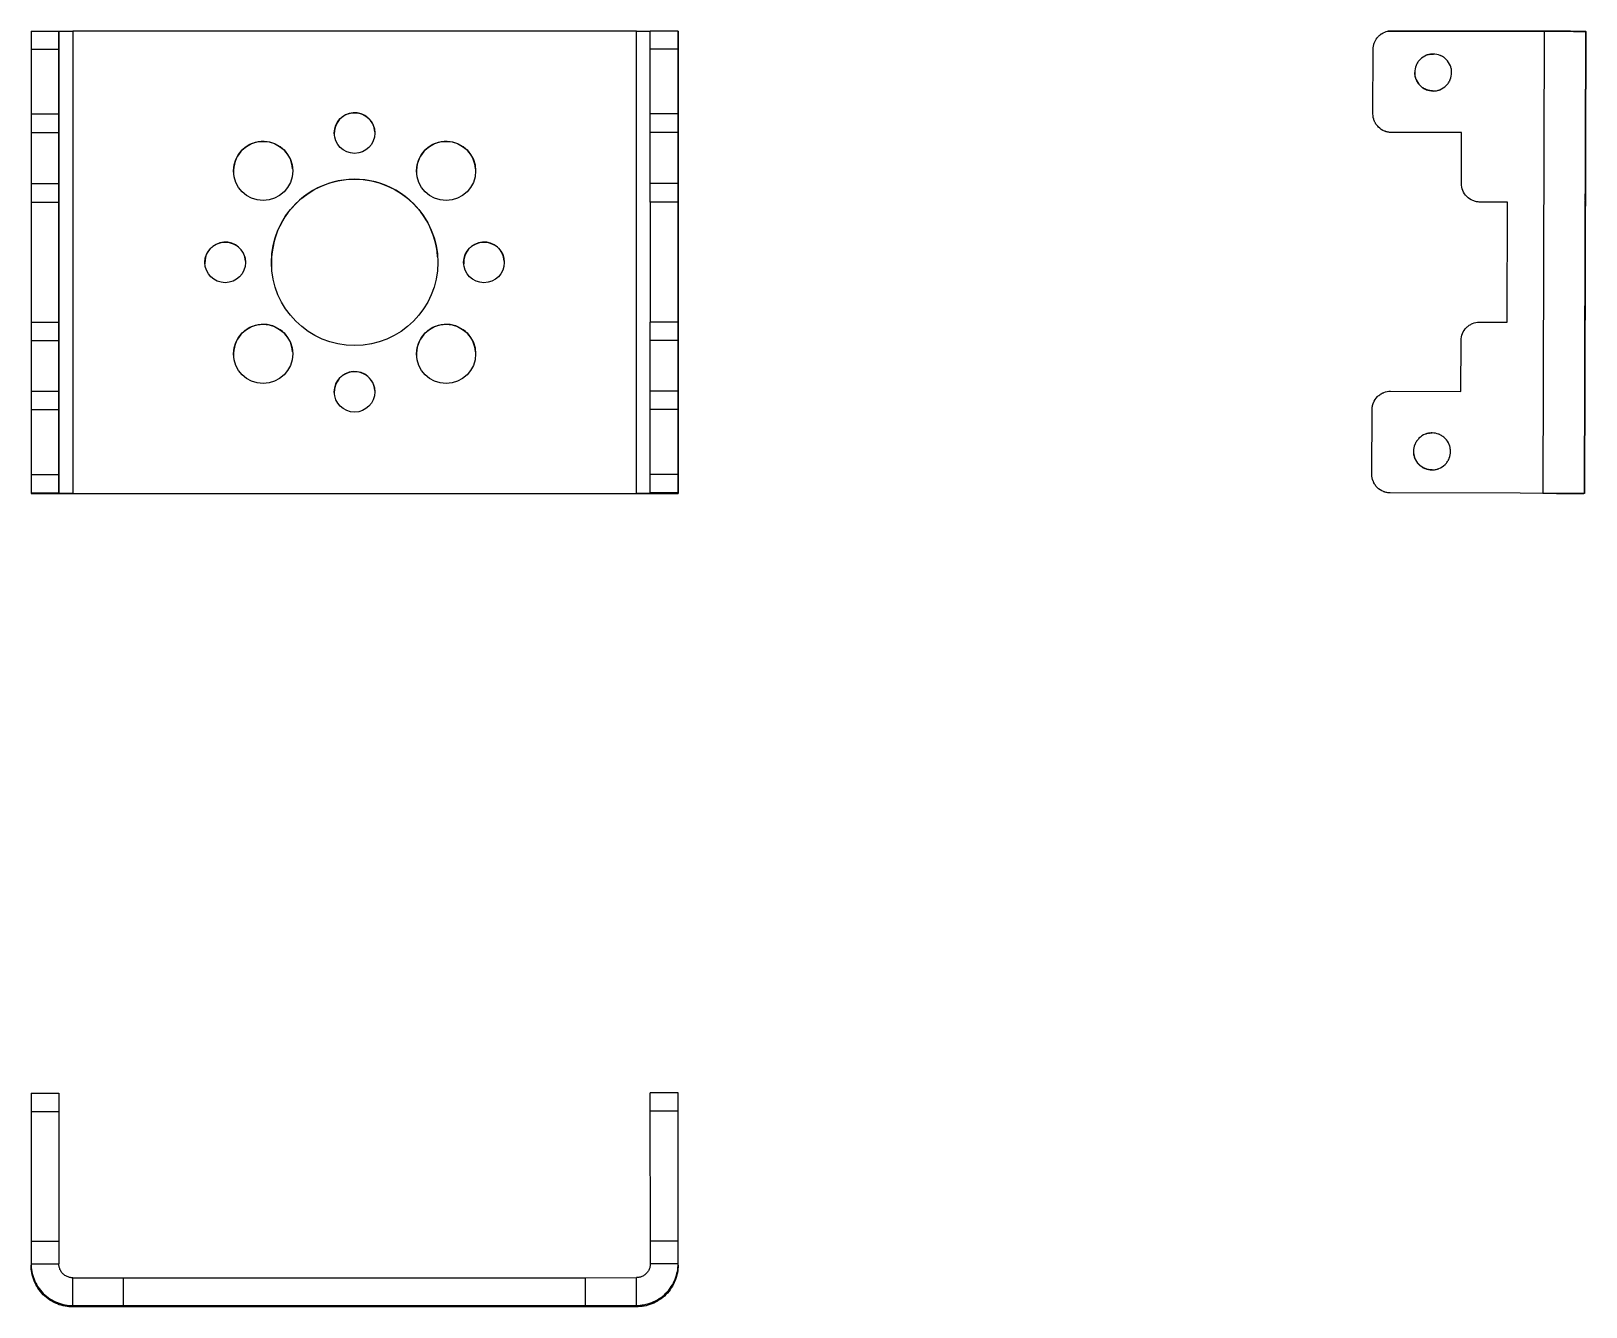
# Model space of a CAD drawing. Header units: millimetres. Extents: x 217 to 381, y 546 to 713.
# Drawn here: x 296.6 to 380.7, y 546.1 to 615.1 of the extents above; entities that cross this region are included whole.
import ezdxf

# ---------------------------------------------------------------- set-up
doc = ezdxf.new("R2010")
doc.units = ezdxf.units.MM

msp = doc.modelspace()

# ---------------------------------------------------------------- linework, layer by layer
at = {"color": 7, "linetype": 'Continuous', "lineweight": 25}
for p, q in [((296.579, 615.084), (296.577, 615.081)), ((296.577, 615.081), (298.077, 615.081)), ((296.577, 615.081), (296.577, 615.081)), ((298.079, 615.084), (298.077, 615.081)), ((298.077, 615.081), (298.077, 615.081)), ((298.079, 615.081), (298.079, 615.084)), ((298.079, 590.081), (298.079, 615.081)), ((298.829, 615.078), (298.829, 590.078)), ((301.579, 615.078), (298.829, 615.078)), ((326.579, 615.078), (301.579, 615.078)), ((329.329, 615.078), (326.579, 615.078)), ((329.329, 590.078), (329.329, 615.078)), ((330.077, 615.081), (330.079, 615.083)), ((331.577, 615.081), (330.077, 615.081)), ((330.077, 615.081), (330.077, 615.081)), ((331.577, 615.081), (331.579, 615.083)), ((331.577, 615.081), (331.577, 615.081)), ((331.579, 615.083), (331.579, 615.081)), ((331.579, 615.081), (331.579, 590.081)), ((369.966, 615.081), (370.188, 615.081)), ((370.195, 615.081), (369.973, 615.081)), ((370.188, 615.081), (377.137, 615.083)), ((377.144, 615.084), (370.195, 615.081)), ((377.137, 615.083), (378.438, 615.081)), ((377.137, 615.083), (377.137, 615.083)), ((378.445, 615.081), (377.144, 615.084)), ((378.438, 615.081), (378.363, 590.081)), ((378.438, 615.081), (378.438, 615.081)), ((380.613, 590.074), (380.689, 615.074)), ((380.62, 590.07), (380.695, 615.089)), ((380.695, 615.074), (380.62, 590.074)), ((380.689, 615.074), (380.694, 615.074)), ((296.577, 614.108), (298.077, 614.108)), ((296.577, 614.108), (296.577, 610.608)), ((298.077, 614.108), (298.077, 610.608)), ((331.577, 614.108), (330.077, 614.108)), ((330.077, 610.608), (330.077, 614.108)), ((331.577, 610.608), (331.577, 614.108)), ((369.175, 610.608), (369.185, 614.108)), ((296.577, 610.608), (298.077, 610.608)), ((331.577, 610.608), (330.077, 610.608)), ((296.577, 609.605), (298.077, 609.605)), ((296.577, 609.605), (296.578, 609.594)), ((296.578, 609.594), (298.078, 609.594)), ((296.578, 609.594), (296.578, 606.844)), ((298.077, 609.605), (298.078, 609.594)), ((298.078, 609.594), (298.078, 606.844)), ((331.577, 609.605), (330.077, 609.605)), ((330.078, 609.594), (330.077, 609.605)), ((331.578, 609.594), (330.078, 609.594)), ((330.078, 606.844), (330.078, 609.594)), ((331.578, 609.594), (331.577, 609.605)), ((331.578, 606.844), (331.578, 609.594)), ((373.972, 609.594), (370.172, 609.605)), ((373.963, 606.844), (373.972, 609.594)), ((296.578, 606.844), (298.078, 606.844)), ((331.578, 606.844), (330.078, 606.844)), ((296.578, 605.84), (298.078, 605.84)), ((296.578, 605.84), (296.579, 605.838)), ((296.579, 605.837), (296.579, 599.337)), ((298.078, 605.84), (298.079, 605.838)), ((298.079, 605.837), (298.079, 599.337)), ((331.578, 605.839), (330.078, 605.839)), ((330.079, 605.839), (330.078, 605.839)), ((330.079, 599.339), (330.079, 605.839)), ((331.579, 605.839), (331.578, 605.839)), ((331.579, 599.339), (331.579, 605.839)), ((376.46, 605.839), (374.965, 605.839)), ((376.441, 599.339), (376.46, 605.839)), ((296.578, 599.34), (298.078, 599.34)), ((298.079, 599.338), (298.078, 599.34)), ((331.578, 599.339), (330.078, 599.339)), ((331.578, 599.339), (331.579, 599.339)), ((374.837, 599.335), (374.837, 599.335)), ((374.845, 599.335), (374.844, 599.335)), ((374.936, 599.339), (376.441, 599.339)), ((374.936, 599.339), (374.936, 599.339)), ((296.578, 598.344), (298.078, 598.344)), ((296.578, 598.344), (296.578, 595.594)), ((298.078, 598.344), (298.078, 595.594)), ((331.578, 598.344), (330.078, 598.344)), ((330.078, 595.594), (330.078, 598.344)), ((331.578, 595.594), (331.578, 598.344)), ((373.929, 595.594), (373.938, 598.344)), ((296.577, 595.605), (298.077, 595.605)), ((298.078, 595.594), (298.077, 595.605)), ((331.577, 595.605), (330.077, 595.605)), ((331.577, 595.605), (331.578, 595.594)), ((370.129, 595.605), (373.929, 595.594)), ((370.129, 595.605), (370.13, 595.605)), ((370.13, 595.605), (373.93, 595.594)), ((296.577, 594.608), (296.577, 591.108)), ((296.577, 594.608), (298.077, 594.608)), ((298.077, 594.608), (298.077, 591.108)), ((330.077, 591.108), (330.077, 594.608)), ((331.577, 594.608), (330.077, 594.608)), ((331.577, 591.108), (331.577, 594.608)), ((369.116, 591.108), (369.126, 594.608)), ((296.577, 591.108), (298.077, 591.108)), ((331.577, 591.108), (330.077, 591.108)), ((296.577, 590.105), (298.077, 590.105)), ((296.577, 590.105), (296.579, 590.083)), ((296.579, 590.083), (298.079, 590.083)), ((296.579, 590.083), (296.579, 590.081)), ((296.579, 590.081), (298.079, 590.081)), ((298.077, 590.105), (298.079, 590.083)), ((298.079, 590.083), (298.079, 590.081)), ((298.829, 590.074), (298.829, 590.078)), ((298.829, 590.078), (301.579, 590.078)), ((298.829, 590.074), (301.579, 590.074)), ((301.579, 590.078), (301.579, 590.07)), ((301.579, 590.07), (326.579, 590.07)), ((301.579, 590.065), (301.579, 590.07)), ((301.579, 590.065), (326.579, 590.065)), ((326.579, 590.07), (326.579, 590.078)), ((326.579, 590.078), (329.329, 590.078)), ((326.579, 590.074), (326.579, 590.078)), ((326.579, 590.074), (329.329, 590.074)), ((326.579, 590.065), (326.579, 590.074)), ((326.579, 590.065), (326.579, 590.07)), ((329.329, 590.074), (329.329, 590.078)), ((331.577, 590.105), (330.077, 590.105)), ((330.079, 590.083), (330.077, 590.105)), ((331.579, 590.083), (330.079, 590.083)), ((330.079, 590.081), (330.079, 590.083)), ((331.579, 590.083), (331.577, 590.105)), ((331.579, 590.081), (331.579, 590.083)), ((377.135, 590.083), (370.113, 590.105)), ((378.363, 590.081), (377.135, 590.083)), ((379.101, 590.078), (380.575, 590.074)), ((380.614, 590.065), (379.114, 590.07)), ((379.119, 590.07), (379.114, 590.07)), ((380.619, 590.065), (379.119, 590.07)), ((380.614, 590.074), (380.613, 590.074)), ((380.614, 590.065), (380.614, 590.074)), ((380.619, 590.065), (380.614, 590.065)), ((380.619, 590.074), (380.619, 590.065)), ((296.577, 557.638), (298.077, 557.638)), ((331.577, 557.645), (330.077, 557.645)), ((296.577, 556.641), (296.579, 549.618)), ((296.577, 556.641), (298.077, 556.641)), ((298.077, 556.641), (298.079, 549.619)), ((331.577, 556.648), (330.077, 556.648)), ((330.079, 549.625), (330.077, 556.648)), ((331.579, 549.626), (331.577, 556.648)), ((296.579, 549.618), (298.079, 549.619)), ((296.579, 549.618), (296.579, 548.391)), ((298.079, 549.619), (298.079, 548.391)), ((331.579, 549.626), (330.079, 549.625)), ((330.079, 548.398), (330.079, 549.625)), ((331.579, 548.398), (331.579, 549.626)), ((296.579, 548.391), (298.079, 548.391)), ((296.579, 548.391), (296.579, 548.315)), ((298.829, 547.641), (301.579, 547.642)), ((298.829, 546.141), (298.829, 547.641)), ((301.579, 547.642), (326.579, 547.647)), ((301.579, 547.642), (301.579, 547.642)), ((301.579, 546.142), (301.579, 547.642)), ((301.579, 546.142), (301.579, 547.642)), ((326.579, 547.647), (329.329, 547.648)), ((326.579, 546.147), (326.579, 547.647)), ((329.329, 546.148), (329.329, 547.648)), ((331.579, 548.398), (330.079, 548.398)), ((331.579, 548.323), (331.579, 548.398)), ((298.829, 546.141), (301.579, 546.142)), ((298.829, 546.066), (298.829, 546.141)), ((301.579, 546.067), (298.829, 546.066)), ((301.579, 546.142), (326.579, 546.147)), ((301.579, 546.142), (301.579, 546.142)), ((326.579, 546.072), (301.579, 546.067)), ((326.579, 546.147), (329.329, 546.148)), ((326.579, 546.147), (326.579, 546.147)), ((329.329, 546.072), (326.579, 546.072)), ((329.329, 546.148), (329.329, 546.072))]:
    msp.add_line(p, q, dxfattribs=at)
for centre, radius in [((314.079, 609.575), 1.1), ((309.13, 607.525), 1.6), ((319.029, 607.525), 1.6), ((314.079, 602.575), 4.5), ((307.079, 602.575), 1.1), ((321.079, 602.575), 1.1), ((309.13, 597.625), 1.6), ((319.029, 597.625), 1.6), ((314.079, 595.575), 1.1)]:
    msp.add_circle(centre, radius, dxfattribs=at)
for centre, radius, start, end in [((314.08, 609.571), 1.1, 4.00815, 183.98132), ((309.13, 607.52), 1.6, 3.99604, 183.98867), ((319.029, 607.52), 1.6, 3.99604, 183.98867), ((314.08, 602.571), 4.5, 3.99597, 183.9962), ((307.08, 602.571), 1.1, 4.00815, 183.98132), ((321.08, 602.571), 1.1, 4.00815, 183.98132), ((309.13, 597.621), 1.6, 3.99604, 183.98867), ((319.029, 597.621), 1.6, 3.99604, 183.98867), ((314.08, 595.571), 1.1, 4.00815, 183.98132)]:
    msp.add_arc(centre, radius, start, end, dxfattribs=at)
for centre, major_axis, ratio in [((380.675, 609.571), (0.003, 1.1), 0.00021), ((380.668, 607.52), (0.005, 1.6), 0.00021), ((380.67, 607.52), (0.005, 1.6), 0.00021), ((380.654, 602.571), (0.014, 4.5), 0.00021), ((380.653, 602.571), (0.003, 1.1), 0.00021), ((380.656, 602.571), (0.003, 1.1), 0.00021), ((380.638, 597.621), (0.005, 1.6), 0.00021), ((380.64, 597.621), (0.005, 1.6), 0.00021), ((380.633, 595.571), (0.003, 1.1), 0.00021), ((307.08, 546.105), (1.1, 0), 0.00301), ((309.13, 546.121), (1.6, 0), 0.00301), ((309.13, 546.091), (1.6, 0), 0.00301), ((314.08, 546.107), (4.5, 0.001), 0.00301), ((314.08, 546.128), (1.1, 0), 0.00301), ((314.08, 546.086), (1.1, 0), 0.00301), ((319.029, 546.123), (1.6, 0), 0.00301), ((319.029, 546.093), (1.6, 0), 0.00301), ((321.08, 546.108), (1.1, 0), 0.00301)]:
    msp.add_ellipse(centre, major_axis=major_axis, ratio=ratio, dxfattribs=at)
for points, knots in [([(296.577, 615.081), (296.577, 615.069), (296.577, 615.053), (296.577, 615.022), (296.577, 615.011), (296.577, 614.986), (296.577, 614.974), (296.577, 614.898), (296.577, 614.822), (296.577, 614.686), (296.577, 614.638), (296.577, 614.563), (296.577, 614.537), (296.577, 614.497), (296.577, 614.484), (296.577, 614.457), (296.577, 614.442), (296.577, 614.325), (296.577, 614.218), (296.577, 614.108)], [0, 0, 0, 0, 0.125, 0.125, 0.1875, 0.1875, 0.25, 0.25, 0.5, 0.5, 0.625, 0.625, 0.6875, 0.6875, 0.71875, 0.71875, 0.75, 0.75, 1, 1, 1, 1]), ([(298.077, 615.081), (298.077, 615.074), (298.077, 615.061), (298.077, 615.033), (298.077, 615), (298.077, 614.945), (298.077, 614.86), (298.077, 614.734), (298.077, 614.59), (298.077, 614.434), (298.077, 614.272), (298.077, 614.163), (298.077, 614.108)], [0, 0, 0, 0, 0.060852, 0.121343, 0.181882, 0.242878, 0.371293, 0.500099, 0.628514, 0.75732, 0.878564, 1, 1, 1, 1]), ([(298.079, 615.081), (298.08, 615.081), (298.082, 615.081), (298.097, 615.081), (298.122, 615.081), (298.159, 615.08), (298.207, 615.08), (298.265, 615.08), (298.332, 615.079), (298.407, 615.079), (298.488, 615.079), (298.572, 615.078), (298.659, 615.078), (298.744, 615.078), (298.801, 615.078), (298.829, 615.078)], [0, 0, 0, 0, 0.070941, 0.144873, 0.221252, 0.299535, 0.379177, 0.459635, 0.540365, 0.620823, 0.700465, 0.778748, 0.855127, 0.929059, 1, 1, 1, 1]), ([(329.329, 615.078), (329.357, 615.078), (329.414, 615.078), (329.5, 615.078), (329.586, 615.078), (329.67, 615.079), (329.751, 615.079), (329.826, 615.079), (329.893, 615.079), (329.951, 615.08), (329.999, 615.08), (330.036, 615.08), (330.061, 615.081), (330.076, 615.081), (330.078, 615.081), (330.079, 615.081)], [0, 0, 0, 0, 0.070941, 0.144873, 0.221252, 0.299535, 0.379177, 0.459635, 0.540365, 0.620823, 0.700465, 0.778748, 0.855127, 0.929059, 1, 1, 1, 1]), ([(330.077, 614.108), (330.077, 614.136), (330.077, 614.19), (330.077, 614.271), (330.077, 614.351), (330.077, 614.458), (330.077, 614.59), (330.077, 614.734), (330.077, 614.86), (330.077, 614.961), (330.077, 615.038), (330.077, 615.066), (330.077, 615.081)], [0, 0, 0, 0, 0.060852, 0.121344, 0.181884, 0.242879, 0.371294, 0.500099, 0.628514, 0.757319, 0.878564, 1, 1, 1, 1]), ([(331.577, 614.108), (331.577, 614.163), (331.577, 614.217), (331.577, 614.298), (331.577, 614.324), (331.577, 614.377), (331.577, 614.402), (331.577, 614.539), (331.577, 614.64), (331.577, 614.777), (331.577, 614.818), (331.577, 614.875), (331.577, 614.893), (331.577, 614.919), (331.577, 614.927), (331.577, 614.943), (331.577, 614.952), (331.577, 615.016), (331.577, 615.057), (331.577, 615.081)], [0, 0, 0, 0, 0.125, 0.125, 0.1875, 0.1875, 0.25, 0.25, 0.5, 0.5, 0.625, 0.625, 0.6875, 0.6875, 0.71875, 0.71875, 0.75, 0.75, 1, 1, 1, 1]), ([(369.185, 614.108), (369.185, 614.163), (369.19, 614.217), (369.203, 614.298), (369.209, 614.324), (369.222, 614.377), (369.23, 614.402), (369.277, 614.539), (369.333, 614.64), (369.442, 614.777), (369.481, 614.818), (369.546, 614.875), (369.569, 614.893), (369.603, 614.919), (369.615, 614.927), (369.639, 614.943), (369.652, 614.952), (369.758, 615.016), (369.858, 615.057), (369.966, 615.081)], [0, 0, 0, 0, 0.125, 0.125, 0.1875, 0.1875, 0.25, 0.25, 0.5, 0.5, 0.625, 0.625, 0.6875, 0.6875, 0.71875, 0.71875, 0.75, 0.75, 1, 1, 1, 1]), ([(378.438, 615.081), (378.703, 615.08), (378.991, 615.08), (379.546, 615.078), (379.811, 615.077), (380.248, 615.075), (380.419, 615.075), (380.64, 615.074), (380.689, 615.074), (380.689, 615.074)], [0, 0, 0, 0, 0.25, 0.25, 0.5, 0.5, 0.75, 0.75, 1, 1, 1, 1]), ([(378.849, 615.08), (378.807, 615.08), (378.684, 615.081), (378.54, 615.081), (378.445, 615.081)], [0, 0, 0, 0, 0.336778, 1, 1, 1, 1]), ([(380.695, 615.074), (380.695, 615.074), (380.646, 615.074), (380.426, 615.075), (380.255, 615.075), (379.818, 615.077), (379.553, 615.078), (378.999, 615.08), (378.71, 615.081), (378.445, 615.081)], [0, 0, 0, 0, 0.25, 0.25, 0.5, 0.5, 0.75, 0.75, 1, 1, 1, 1]), ([(378.872, 615.08), (378.86, 615.08), (378.835, 615.08), (378.736, 615.08), (378.66, 615.081), (378.62, 615.081)], [0, 0, 0, 0, 0.29582, 0.628575, 1, 1, 1, 1]), ([(298.077, 612.852), (298.077, 612.883), (298.077, 612.946), (298.077, 613.039), (298.077, 613.131), (298.077, 613.254), (298.078, 613.404), (298.078, 613.562), (298.078, 613.692), (298.078, 613.783), (298.078, 613.839), (298.078, 613.845), (298.078, 613.848)], [0, 0, 0, 0, 0.060259, 0.1200207, 0.1798243, 0.2402078, 0.3699983, 0.5001303, 0.629921, 0.7600531, 0.8799433, 1, 1, 1, 1]), ([(298.078, 613.848), (298.078, 613.848), (298.078, 613.846), (298.078, 613.832), (298.078, 613.81), (298.078, 613.767), (298.078, 613.689), (298.078, 613.558), (298.078, 613.399), (298.078, 613.221), (298.078, 613.034), (298.078, 612.908), (298.078, 612.845)], [0, 0, 0, 0, 0.060259, 0.120021, 0.179824, 0.240208, 0.369998, 0.50013, 0.629921, 0.760053, 0.879943, 1, 1, 1, 1]), ([(331.578, 613.848), (331.578, 613.849), (331.578, 613.843), (331.578, 613.826), (331.578, 613.819), (331.578, 613.805), (331.578, 613.801), (331.578, 613.791), (331.578, 613.786), (331.578, 613.729), (331.578, 613.655), (331.578, 613.509), (331.578, 613.457), (331.577, 613.372), (331.577, 613.343), (331.577, 613.298), (331.577, 613.282), (331.577, 613.251), (331.577, 613.234), (331.577, 613.101), (331.577, 612.979), (331.577, 612.852)], [0, 0, 0, 0, 0.125, 0.125, 0.1875, 0.1875, 0.21875, 0.21875, 0.25, 0.25, 0.5, 0.5, 0.625, 0.625, 0.6875, 0.6875, 0.71875, 0.71875, 0.75, 0.75, 1, 1, 1, 1]), ([(331.578, 612.845), (331.578, 612.909), (331.578, 612.971), (331.578, 613.063), (331.578, 613.094), (331.578, 613.139), (331.578, 613.154), (331.578, 613.184), (331.578, 613.198), (331.578, 613.342), (331.578, 613.456), (331.578, 613.602), (331.578, 613.645), (331.578, 613.701), (331.578, 613.719), (331.578, 613.742), (331.578, 613.75), (331.578, 613.764), (331.578, 613.771), (331.578, 613.824), (331.578, 613.848), (331.578, 613.848)], [0, 0, 0, 0, 0.125, 0.125, 0.1875, 0.1875, 0.21875, 0.21875, 0.25, 0.25, 0.5, 0.5, 0.625, 0.625, 0.6875, 0.6875, 0.71875, 0.71875, 0.75, 0.75, 1, 1, 1, 1]), ([(372.434, 613.848), (372.371, 613.849), (372.308, 613.843), (372.216, 613.826), (372.186, 613.819), (372.141, 613.805), (372.126, 613.801), (372.096, 613.791), (372.082, 613.786), (371.938, 613.729), (371.824, 613.655), (371.678, 613.509), (371.634, 613.457), (371.579, 613.372), (371.561, 613.343), (371.538, 613.298), (371.53, 613.282), (371.516, 613.251), (371.509, 613.234), (371.456, 613.101), (371.432, 612.979), (371.431, 612.852)], [0, 0, 0, 0, 0.125, 0.125, 0.1875, 0.1875, 0.21875, 0.21875, 0.25, 0.25, 0.5, 0.5, 0.625, 0.625, 0.6875, 0.6875, 0.71875, 0.71875, 0.75, 0.75, 1, 1, 1, 1]), ([(372.253, 613.831), (372.253, 613.831), (372.314, 613.849), (372.378, 613.849), (372.441, 613.848)], [0, 0, 0, 0, 0.006411, 1, 1, 1, 1]), ([(373.431, 612.845), (373.432, 612.909), (373.426, 612.971), (373.409, 613.063), (373.401, 613.094), (373.388, 613.139), (373.384, 613.154), (373.374, 613.184), (373.369, 613.198), (373.312, 613.342), (373.238, 613.456), (373.092, 613.602), (373.04, 613.645), (372.955, 613.701), (372.926, 613.719), (372.881, 613.742), (372.865, 613.75), (372.834, 613.764), (372.817, 613.771), (372.684, 613.824), (372.562, 613.848), (372.434, 613.848)], [0, 0, 0, 0, 0.125, 0.125, 0.1875, 0.1875, 0.21875, 0.21875, 0.25, 0.25, 0.5, 0.5, 0.625, 0.625, 0.6875, 0.6875, 0.71875, 0.71875, 0.75, 0.75, 1, 1, 1, 1]), ([(298.078, 611.848), (298.078, 611.849), (298.078, 611.851), (298.078, 611.865), (298.078, 611.887), (298.078, 611.93), (298.078, 612.008), (298.078, 612.139), (298.078, 612.298), (298.077, 612.476), (298.077, 612.663), (298.077, 612.789), (298.077, 612.852)], [0, 0, 0, 0, 0.060259, 0.120021, 0.179824, 0.240208, 0.369998, 0.50013, 0.629921, 0.760053, 0.879943, 1, 1, 1, 1]), ([(298.078, 612.845), (298.078, 612.814), (298.078, 612.751), (298.078, 612.658), (298.078, 612.566), (298.078, 612.443), (298.078, 612.293), (298.078, 612.135), (298.078, 612.005), (298.078, 611.914), (298.078, 611.858), (298.078, 611.852), (298.078, 611.848)], [0, 0, 0, 0, 0.060259, 0.120021, 0.179824, 0.240208, 0.369998, 0.50013, 0.629921, 0.760053, 0.879943, 1, 1, 1, 1]), ([(331.577, 612.852), (331.577, 612.788), (331.577, 612.726), (331.577, 612.633), (331.577, 612.603), (331.577, 612.558), (331.577, 612.543), (331.577, 612.513), (331.577, 612.499), (331.577, 612.355), (331.578, 612.241), (331.578, 612.095), (331.578, 612.052), (331.578, 611.996), (331.578, 611.978), (331.578, 611.955), (331.578, 611.947), (331.578, 611.933), (331.578, 611.926), (331.578, 611.873), (331.578, 611.849), (331.578, 611.848)], [0, 0, 0, 0, 0.125, 0.125, 0.1875, 0.1875, 0.21875, 0.21875, 0.25, 0.25, 0.5, 0.5, 0.625, 0.625, 0.6875, 0.6875, 0.71875, 0.71875, 0.75, 0.75, 1, 1, 1, 1]), ([(331.578, 611.848), (331.578, 611.848), (331.578, 611.854), (331.578, 611.871), (331.578, 611.878), (331.578, 611.891), (331.578, 611.896), (331.578, 611.906), (331.578, 611.911), (331.578, 611.968), (331.578, 612.042), (331.578, 612.188), (331.578, 612.24), (331.578, 612.325), (331.578, 612.354), (331.578, 612.399), (331.578, 612.415), (331.578, 612.446), (331.578, 612.463), (331.578, 612.596), (331.578, 612.718), (331.578, 612.845)], [0, 0, 0, 0, 0.125, 0.125, 0.1875, 0.1875, 0.21875, 0.21875, 0.25, 0.25, 0.5, 0.5, 0.625, 0.625, 0.6875, 0.6875, 0.71875, 0.71875, 0.75, 0.75, 1, 1, 1, 1]), ([(371.431, 612.852), (371.431, 612.788), (371.437, 612.726), (371.454, 612.633), (371.461, 612.603), (371.474, 612.558), (371.479, 612.543), (371.489, 612.513), (371.494, 612.499), (371.551, 612.355), (371.625, 612.241), (371.771, 612.095), (371.823, 612.052), (371.908, 611.996), (371.937, 611.978), (371.982, 611.955), (371.997, 611.947), (372.029, 611.933), (372.046, 611.926), (372.178, 611.873), (372.301, 611.849), (372.428, 611.848)], [0, 0, 0, 0, 0.125, 0.125, 0.1875, 0.1875, 0.21875, 0.21875, 0.25, 0.25, 0.5, 0.5, 0.625, 0.625, 0.6875, 0.6875, 0.71875, 0.71875, 0.75, 0.75, 1, 1, 1, 1]), ([(372.435, 611.848), (372.404, 611.849), (372.341, 611.851), (372.248, 611.865), (372.156, 611.887), (372.033, 611.93), (371.883, 612.008), (371.725, 612.139), (371.595, 612.298), (371.504, 612.476), (371.448, 612.663), (371.442, 612.789), (371.438, 612.852)], [0, 0, 0, 0, 0.060259, 0.120021, 0.179824, 0.240208, 0.369998, 0.50013, 0.629921, 0.760053, 0.879943, 1, 1, 1, 1]), ([(372.428, 611.848), (372.492, 611.848), (372.554, 611.854), (372.646, 611.871), (372.677, 611.878), (372.722, 611.891), (372.737, 611.896), (372.767, 611.906), (372.781, 611.911), (372.925, 611.968), (373.039, 612.042), (373.185, 612.188), (373.228, 612.24), (373.284, 612.325), (373.301, 612.354), (373.325, 612.399), (373.333, 612.415), (373.347, 612.446), (373.354, 612.463), (373.407, 612.596), (373.431, 612.718), (373.431, 612.845)], [0, 0, 0, 0, 0.125, 0.125, 0.1875, 0.1875, 0.21875, 0.21875, 0.25, 0.25, 0.5, 0.5, 0.625, 0.625, 0.6875, 0.6875, 0.71875, 0.71875, 0.75, 0.75, 1, 1, 1, 1]), ([(296.577, 610.608), (296.577, 610.545), (296.577, 610.482), (296.577, 610.39), (296.577, 610.36), (296.577, 610.315), (296.577, 610.3), (296.577, 610.27), (296.577, 610.256), (296.577, 610.112), (296.577, 609.998), (296.577, 609.851), (296.577, 609.808), (296.577, 609.752), (296.577, 609.735), (296.577, 609.712), (296.577, 609.704), (296.577, 609.69), (296.577, 609.682), (296.577, 609.629), (296.577, 609.606), (296.577, 609.605)], [0, 0, 0, 0, 0.125, 0.125, 0.1875, 0.1875, 0.21875, 0.21875, 0.25, 0.25, 0.5, 0.5, 0.625, 0.625, 0.6875, 0.6875, 0.71875, 0.71875, 0.75, 0.75, 1, 1, 1, 1]), ([(298.077, 610.608), (298.077, 610.577), (298.077, 610.514), (298.077, 610.421), (298.077, 610.329), (298.077, 610.205), (298.077, 610.055), (298.077, 609.896), (298.077, 609.765), (298.077, 609.673), (298.077, 609.616), (298.077, 609.609), (298.077, 609.605)], [0, 0, 0, 0, 0.060259, 0.120021, 0.179824, 0.240208, 0.369998, 0.50013, 0.629921, 0.760053, 0.879943, 1, 1, 1, 1]), ([(330.077, 609.605), (330.077, 609.606), (330.077, 609.608), (330.077, 609.622), (330.077, 609.644), (330.077, 609.687), (330.077, 609.765), (330.077, 609.895), (330.077, 610.055), (330.077, 610.233), (330.077, 610.42), (330.077, 610.545), (330.077, 610.608)], [0, 0, 0, 0, 0.060259, 0.120021, 0.179824, 0.240208, 0.369998, 0.50013, 0.629921, 0.760053, 0.879943, 1, 1, 1, 1]), ([(331.577, 609.605), (331.577, 609.605), (331.577, 609.612), (331.577, 609.629), (331.577, 609.637), (331.577, 609.65), (331.577, 609.655), (331.577, 609.665), (331.577, 609.67), (331.577, 609.728), (331.577, 609.803), (331.577, 609.949), (331.577, 610.002), (331.577, 610.087), (331.577, 610.116), (331.577, 610.161), (331.577, 610.177), (331.577, 610.208), (331.577, 610.225), (331.577, 610.358), (331.577, 610.481), (331.577, 610.608)], [0, 0, 0, 0, 0.125, 0.125, 0.1875, 0.1875, 0.21875, 0.21875, 0.25, 0.25, 0.5, 0.5, 0.625, 0.625, 0.6875, 0.6875, 0.71875, 0.71875, 0.75, 0.75, 1, 1, 1, 1]), ([(370.172, 609.605), (370.108, 609.605), (370.046, 609.612), (369.954, 609.629), (369.923, 609.637), (369.878, 609.65), (369.863, 609.655), (369.833, 609.665), (369.82, 609.67), (369.676, 609.728), (369.563, 609.803), (369.417, 609.949), (369.374, 610.002), (369.319, 610.087), (369.302, 610.116), (369.278, 610.161), (369.271, 610.177), (369.257, 610.208), (369.25, 610.225), (369.197, 610.358), (369.174, 610.481), (369.175, 610.608)], [0, 0, 0, 0, 0.125, 0.125, 0.1875, 0.1875, 0.21875, 0.21875, 0.25, 0.25, 0.5, 0.5, 0.625, 0.625, 0.6875, 0.6875, 0.71875, 0.71875, 0.75, 0.75, 1, 1, 1, 1]), ([(296.578, 606.844), (296.578, 606.712), (296.578, 606.583), (296.578, 606.338), (296.578, 606.229), (296.578, 606.089), (296.578, 606.048), (296.578, 605.975), (296.578, 605.945), (296.578, 605.866), (296.578, 605.84), (296.578, 605.84)], [0, 0, 0, 0, 0.25, 0.25, 0.5, 0.5, 0.625, 0.625, 0.75, 0.75, 1, 1, 1, 1]), ([(298.078, 606.844), (298.078, 606.811), (298.078, 606.746), (298.078, 606.648), (298.078, 606.553), (298.078, 606.43), (298.078, 606.284), (298.078, 606.132), (298.078, 606.006), (298.078, 605.913), (298.078, 605.852), (298.078, 605.844), (298.078, 605.84)], [0, 0, 0, 0, 0.062658, 0.124804, 0.187049, 0.250002, 0.374404, 0.499048, 0.623319, 0.747994, 0.874409, 1, 1, 1, 1]), ([(330.078, 605.839), (330.078, 605.84), (330.078, 605.842), (330.078, 605.858), (330.078, 605.883), (330.078, 605.928), (330.078, 606.006), (330.078, 606.131), (330.078, 606.284), (330.078, 606.458), (330.078, 606.647), (330.078, 606.778), (330.078, 606.844)], [0, 0, 0, 0, 0.063129, 0.12598, 0.1891757, 0.2533284, 0.377389, 0.501849, 0.6259761, 0.7505995, 0.8753325, 1, 1, 1, 1]), ([(331.578, 605.839), (331.578, 605.84), (331.578, 605.846), (331.578, 605.866), (331.578, 605.874), (331.578, 605.894), (331.578, 605.906), (331.578, 605.969), (331.578, 606.042), (331.578, 606.229), (331.578, 606.338), (331.578, 606.583), (331.578, 606.711), (331.578, 606.844)], [0, 0, 0, 0, 0.125, 0.125, 0.1875, 0.1875, 0.25, 0.25, 0.5, 0.5, 0.75, 0.75, 1, 1, 1, 1]), ([(374.965, 605.839), (374.899, 605.84), (374.833, 605.846), (374.736, 605.866), (374.704, 605.874), (374.64, 605.894), (374.608, 605.906), (374.455, 605.969), (374.347, 606.042), (374.161, 606.229), (374.089, 606.338), (373.988, 606.583), (373.963, 606.711), (373.963, 606.844)], [0, 0, 0, 0, 0.125, 0.125, 0.1875, 0.1875, 0.25, 0.25, 0.5, 0.5, 0.75, 0.75, 1, 1, 1, 1]), ([(296.578, 599.34), (296.578, 599.34), (296.578, 599.316), (296.578, 599.215), (296.578, 599.143), (296.578, 598.957), (296.578, 598.849), (296.578, 598.604), (296.578, 598.477), (296.578, 598.344)], [0, 0, 0, 0, 0.25, 0.25, 0.5, 0.5, 0.75, 0.75, 1, 1, 1, 1]), ([(298.078, 599.34), (298.078, 599.339), (298.078, 599.338), (298.078, 599.323), (298.078, 599.3), (298.078, 599.256), (298.078, 599.18), (298.078, 599.055), (298.078, 598.903), (298.078, 598.729), (298.078, 598.541), (298.078, 598.409), (298.078, 598.344)], [0, 0, 0, 0, 0.06212, 0.123727, 0.185427, 0.247824, 0.373128, 0.498484, 0.623528, 0.74892, 0.874488, 1, 1, 1, 1]), ([(330.078, 598.344), (330.078, 598.377), (330.078, 598.442), (330.078, 598.539), (330.078, 598.635), (330.078, 598.758), (330.078, 598.903), (330.078, 599.054), (330.078, 599.18), (330.078, 599.271), (330.078, 599.33), (330.078, 599.336), (330.078, 599.339)], [0, 0, 0, 0, 0.063009, 0.125503, 0.188097, 0.251404, 0.376475, 0.501858, 0.626896, 0.752543, 0.875797, 1, 1, 1, 1]), ([(331.578, 598.344), (331.578, 598.476), (331.578, 598.605), (331.578, 598.849), (331.578, 598.957), (331.578, 599.097), (331.578, 599.138), (331.578, 599.21), (331.578, 599.241), (331.578, 599.315), (331.578, 599.34), (331.578, 599.339)], [0, 0, 0, 0, 0.25, 0.25, 0.5, 0.5, 0.625, 0.625, 0.75, 0.75, 1, 1, 1, 1]), ([(373.938, 598.344), (373.938, 598.476), (373.964, 598.605), (374.066, 598.849), (374.139, 598.957), (374.28, 599.097), (374.33, 599.138), (374.438, 599.21), (374.498, 599.241), (374.678, 599.315), (374.804, 599.34), (374.936, 599.339)], [0, 0, 0, 0, 0.25, 0.25, 0.5, 0.5, 0.625, 0.625, 0.75, 0.75, 1, 1, 1, 1]), ([(296.577, 595.605), (296.577, 595.606), (296.577, 595.6), (296.577, 595.583), (296.577, 595.575), (296.577, 595.562), (296.577, 595.558), (296.577, 595.547), (296.577, 595.543), (296.577, 595.486), (296.577, 595.412), (296.577, 595.266), (296.577, 595.214), (296.577, 595.129), (296.577, 595.1), (296.577, 595.055), (296.577, 595.039), (296.577, 595.008), (296.577, 594.991), (296.577, 594.858), (296.577, 594.736), (296.577, 594.608)], [0, 0, 0, 0, 0.125, 0.125, 0.1875, 0.1875, 0.21875, 0.21875, 0.25, 0.25, 0.5, 0.5, 0.625, 0.625, 0.6875, 0.6875, 0.71875, 0.71875, 0.75, 0.75, 1, 1, 1, 1]), ([(298.077, 595.605), (298.077, 595.605), (298.077, 595.603), (298.077, 595.59), (298.077, 595.568), (298.077, 595.526), (298.077, 595.449), (298.077, 595.32), (298.077, 595.161), (298.077, 594.984), (298.077, 594.797), (298.077, 594.671), (298.077, 594.608)], [0, 0, 0, 0, 0.060259, 0.120021, 0.179824, 0.240208, 0.369998, 0.50013, 0.629921, 0.760053, 0.879943, 1, 1, 1, 1]), ([(330.077, 594.608), (330.077, 594.64), (330.077, 594.703), (330.077, 594.796), (330.077, 594.887), (330.077, 595.011), (330.077, 595.161), (330.077, 595.319), (330.077, 595.449), (330.077, 595.54), (330.077, 595.596), (330.077, 595.602), (330.077, 595.605)], [0, 0, 0, 0, 0.060259, 0.120021, 0.179824, 0.240208, 0.369998, 0.50013, 0.629921, 0.760053, 0.879943, 1, 1, 1, 1]), ([(331.577, 594.608), (331.577, 594.672), (331.577, 594.734), (331.577, 594.826), (331.577, 594.857), (331.577, 594.902), (331.577, 594.917), (331.577, 594.947), (331.577, 594.96), (331.577, 595.104), (331.577, 595.217), (331.577, 595.363), (331.577, 595.406), (331.577, 595.461), (331.577, 595.478), (331.577, 595.502), (331.577, 595.509), (331.577, 595.523), (331.577, 595.53), (331.577, 595.583), (331.577, 595.606), (331.577, 595.605)], [0, 0, 0, 0, 0.125, 0.125, 0.1875, 0.1875, 0.21875, 0.21875, 0.25, 0.25, 0.5, 0.5, 0.625, 0.625, 0.6875, 0.6875, 0.71875, 0.71875, 0.75, 0.75, 1, 1, 1, 1]), ([(369.126, 594.608), (369.127, 594.672), (369.133, 594.734), (369.151, 594.826), (369.158, 594.857), (369.171, 594.902), (369.176, 594.917), (369.186, 594.947), (369.191, 594.96), (369.249, 595.104), (369.324, 595.217), (369.47, 595.363), (369.523, 595.406), (369.608, 595.461), (369.637, 595.478), (369.683, 595.502), (369.698, 595.509), (369.729, 595.523), (369.746, 595.53), (369.879, 595.583), (370.002, 595.606), (370.129, 595.605)], [0, 0, 0, 0, 0.125, 0.125, 0.1875, 0.1875, 0.21875, 0.21875, 0.25, 0.25, 0.5, 0.5, 0.625, 0.625, 0.6875, 0.6875, 0.71875, 0.71875, 0.75, 0.75, 1, 1, 1, 1]), ([(298.077, 592.352), (298.077, 592.383), (298.077, 592.446), (298.077, 592.539), (298.077, 592.631), (298.077, 592.754), (298.077, 592.904), (298.078, 593.062), (298.078, 593.192), (298.078, 593.283), (298.078, 593.339), (298.078, 593.345), (298.078, 593.349)], [0, 0, 0, 0, 0.060259, 0.120021, 0.179824, 0.240208, 0.369998, 0.50013, 0.629921, 0.760053, 0.879943, 1, 1, 1, 1]), ([(298.078, 593.349), (298.078, 593.348), (298.078, 593.346), (298.078, 593.332), (298.078, 593.31), (298.078, 593.267), (298.078, 593.189), (298.078, 593.058), (298.078, 592.899), (298.078, 592.721), (298.078, 592.534), (298.078, 592.408), (298.078, 592.346)], [0, 0, 0, 0, 0.060259, 0.120021, 0.179824, 0.240208, 0.369998, 0.50013, 0.629921, 0.760053, 0.879943, 1, 1, 1, 1]), ([(331.578, 593.349), (331.578, 593.349), (331.578, 593.343), (331.578, 593.326), (331.578, 593.319), (331.578, 593.306), (331.578, 593.301), (331.578, 593.291), (331.578, 593.286), (331.578, 593.229), (331.578, 593.155), (331.578, 593.009), (331.577, 592.957), (331.577, 592.872), (331.577, 592.843), (331.577, 592.798), (331.577, 592.783), (331.577, 592.751), (331.577, 592.734), (331.577, 592.602), (331.577, 592.479), (331.577, 592.352)], [0, 0, 0, 0, 0.125, 0.125, 0.1875, 0.1875, 0.21875, 0.21875, 0.25, 0.25, 0.5, 0.5, 0.625, 0.625, 0.6875, 0.6875, 0.71875, 0.71875, 0.75, 0.75, 1, 1, 1, 1]), ([(331.578, 592.346), (331.578, 592.409), (331.578, 592.472), (331.578, 592.564), (331.578, 592.594), (331.578, 592.639), (331.578, 592.654), (331.578, 592.684), (331.578, 592.698), (331.578, 592.842), (331.578, 592.956), (331.578, 593.102), (331.578, 593.145), (331.578, 593.201), (331.578, 593.219), (331.578, 593.242), (331.578, 593.25), (331.578, 593.264), (331.578, 593.271), (331.578, 593.324), (331.578, 593.348), (331.578, 593.349)], [0, 0, 0, 0, 0.125, 0.125, 0.1875, 0.1875, 0.21875, 0.21875, 0.25, 0.25, 0.5, 0.5, 0.625, 0.625, 0.6875, 0.6875, 0.71875, 0.71875, 0.75, 0.75, 1, 1, 1, 1]), ([(372.373, 593.349), (372.309, 593.349), (372.247, 593.343), (372.155, 593.326), (372.124, 593.319), (372.079, 593.306), (372.064, 593.301), (372.034, 593.291), (372.02, 593.286), (371.876, 593.229), (371.762, 593.155), (371.616, 593.009), (371.573, 592.957), (371.517, 592.872), (371.5, 592.843), (371.476, 592.798), (371.469, 592.783), (371.454, 592.751), (371.447, 592.734), (371.394, 592.602), (371.37, 592.479), (371.37, 592.352)], [0, 0, 0, 0, 0.125, 0.125, 0.1875, 0.1875, 0.21875, 0.21875, 0.25, 0.25, 0.5, 0.5, 0.625, 0.625, 0.6875, 0.6875, 0.71875, 0.71875, 0.75, 0.75, 1, 1, 1, 1]), ([(372.191, 593.331), (372.191, 593.331), (372.252, 593.349), (372.316, 593.349), (372.38, 593.349)], [0, 0, 0, 0, 0.0064112, 1, 1, 1, 1]), ([(373.37, 592.346), (373.37, 592.409), (373.364, 592.472), (373.347, 592.564), (373.34, 592.594), (373.327, 592.639), (373.322, 592.654), (373.312, 592.684), (373.307, 592.698), (373.25, 592.842), (373.176, 592.956), (373.03, 593.102), (372.978, 593.145), (372.893, 593.201), (372.864, 593.219), (372.819, 593.242), (372.804, 593.25), (372.772, 593.264), (372.755, 593.271), (372.623, 593.324), (372.5, 593.348), (372.373, 593.349)], [0, 0, 0, 0, 0.125, 0.125, 0.1875, 0.1875, 0.21875, 0.21875, 0.25, 0.25, 0.5, 0.5, 0.625, 0.625, 0.6875, 0.6875, 0.71875, 0.71875, 0.75, 0.75, 1, 1, 1, 1]), ([(298.078, 591.349), (298.078, 591.35), (298.078, 591.351), (298.078, 591.365), (298.078, 591.388), (298.078, 591.43), (298.078, 591.508), (298.078, 591.639), (298.077, 591.798), (298.077, 591.976), (298.077, 592.163), (298.077, 592.289), (298.077, 592.352)], [0, 0, 0, 0, 0.060259, 0.120021, 0.179824, 0.240208, 0.369998, 0.50013, 0.629921, 0.760053, 0.879943, 1, 1, 1, 1]), ([(298.078, 592.346), (298.078, 592.314), (298.078, 592.251), (298.078, 592.158), (298.078, 592.066), (298.078, 591.943), (298.078, 591.793), (298.078, 591.635), (298.078, 591.505), (298.078, 591.414), (298.078, 591.358), (298.078, 591.352), (298.078, 591.349)], [0, 0, 0, 0, 0.060259, 0.120021, 0.179824, 0.240208, 0.369998, 0.50013, 0.629921, 0.760053, 0.879943, 1, 1, 1, 1]), ([(331.577, 592.352), (331.577, 592.288), (331.577, 592.226), (331.577, 592.134), (331.577, 592.103), (331.577, 592.058), (331.577, 592.043), (331.577, 592.013), (331.577, 591.999), (331.577, 591.855), (331.577, 591.741), (331.578, 591.595), (331.578, 591.552), (331.578, 591.496), (331.578, 591.479), (331.578, 591.455), (331.578, 591.447), (331.578, 591.433), (331.578, 591.426), (331.578, 591.373), (331.578, 591.349), (331.578, 591.349)], [0, 0, 0, 0, 0.125, 0.125, 0.1875, 0.1875, 0.21875, 0.21875, 0.25, 0.25, 0.5, 0.5, 0.625, 0.625, 0.6875, 0.6875, 0.71875, 0.71875, 0.75, 0.75, 1, 1, 1, 1]), ([(331.578, 591.349), (331.578, 591.348), (331.578, 591.354), (331.578, 591.371), (331.578, 591.379), (331.578, 591.392), (331.578, 591.396), (331.578, 591.406), (331.578, 591.411), (331.578, 591.468), (331.578, 591.542), (331.578, 591.688), (331.578, 591.74), (331.578, 591.825), (331.578, 591.854), (331.578, 591.899), (331.578, 591.915), (331.578, 591.946), (331.578, 591.963), (331.578, 592.096), (331.578, 592.218), (331.578, 592.346)], [0, 0, 0, 0, 0.125, 0.125, 0.1875, 0.1875, 0.21875, 0.21875, 0.25, 0.25, 0.5, 0.5, 0.625, 0.625, 0.6875, 0.6875, 0.71875, 0.71875, 0.75, 0.75, 1, 1, 1, 1]), ([(371.37, 592.352), (371.37, 592.288), (371.375, 592.226), (371.392, 592.134), (371.4, 592.103), (371.413, 592.058), (371.417, 592.043), (371.428, 592.013), (371.433, 591.999), (371.489, 591.855), (371.563, 591.741), (371.709, 591.595), (371.761, 591.552), (371.846, 591.496), (371.875, 591.479), (371.92, 591.455), (371.936, 591.447), (371.967, 591.433), (371.984, 591.426), (372.117, 591.373), (372.239, 591.349), (372.367, 591.349)], [0, 0, 0, 0, 0.125, 0.125, 0.1875, 0.1875, 0.21875, 0.21875, 0.25, 0.25, 0.5, 0.5, 0.625, 0.625, 0.6875, 0.6875, 0.71875, 0.71875, 0.75, 0.75, 1, 1, 1, 1]), ([(372.374, 591.349), (372.342, 591.35), (372.279, 591.351), (372.186, 591.365), (372.095, 591.388), (371.971, 591.43), (371.821, 591.508), (371.663, 591.639), (371.533, 591.798), (371.442, 591.976), (371.386, 592.163), (371.38, 592.289), (371.377, 592.352)], [0, 0, 0, 0, 0.060259, 0.120021, 0.179824, 0.240208, 0.369998, 0.50013, 0.629921, 0.760053, 0.879943, 1, 1, 1, 1]), ([(372.367, 591.349), (372.43, 591.348), (372.493, 591.354), (372.585, 591.371), (372.615, 591.379), (372.66, 591.392), (372.675, 591.396), (372.705, 591.406), (372.719, 591.411), (372.863, 591.468), (372.977, 591.542), (373.124, 591.688), (373.167, 591.74), (373.223, 591.825), (373.24, 591.854), (373.263, 591.899), (373.271, 591.915), (373.285, 591.946), (373.292, 591.963), (373.346, 592.096), (373.369, 592.218), (373.37, 592.346)], [0, 0, 0, 0, 0.125, 0.125, 0.1875, 0.1875, 0.21875, 0.21875, 0.25, 0.25, 0.5, 0.5, 0.625, 0.625, 0.6875, 0.6875, 0.71875, 0.71875, 0.75, 0.75, 1, 1, 1, 1]), ([(296.577, 591.108), (296.577, 591.045), (296.577, 590.982), (296.577, 590.89), (296.577, 590.86), (296.577, 590.815), (296.577, 590.8), (296.577, 590.77), (296.577, 590.756), (296.577, 590.612), (296.577, 590.498), (296.577, 590.352), (296.577, 590.308), (296.577, 590.253), (296.577, 590.235), (296.577, 590.212), (296.577, 590.204), (296.577, 590.19), (296.577, 590.183), (296.577, 590.13), (296.577, 590.106), (296.577, 590.105)], [0, 0, 0, 0, 0.125, 0.125, 0.1875, 0.1875, 0.21875, 0.21875, 0.25, 0.25, 0.5, 0.5, 0.625, 0.625, 0.6875, 0.6875, 0.71875, 0.71875, 0.75, 0.75, 1, 1, 1, 1]), ([(298.077, 591.108), (298.077, 591.077), (298.077, 591.014), (298.077, 590.921), (298.077, 590.829), (298.077, 590.705), (298.077, 590.555), (298.077, 590.396), (298.077, 590.265), (298.077, 590.173), (298.077, 590.116), (298.077, 590.109), (298.077, 590.105)], [0, 0, 0, 0, 0.060259, 0.120021, 0.179824, 0.240208, 0.369998, 0.50013, 0.629921, 0.760053, 0.879943, 1, 1, 1, 1]), ([(330.077, 590.105), (330.077, 590.106), (330.077, 590.108), (330.077, 590.122), (330.077, 590.144), (330.077, 590.187), (330.077, 590.265), (330.077, 590.395), (330.077, 590.555), (330.077, 590.733), (330.077, 590.92), (330.077, 591.045), (330.077, 591.108)], [0, 0, 0, 0, 0.060259, 0.120021, 0.179824, 0.240208, 0.369998, 0.50013, 0.629921, 0.760053, 0.879943, 1, 1, 1, 1]), ([(331.577, 590.105), (331.577, 590.106), (331.577, 590.112), (331.577, 590.129), (331.577, 590.137), (331.577, 590.15), (331.577, 590.155), (331.577, 590.165), (331.577, 590.17), (331.577, 590.228), (331.577, 590.303), (331.577, 590.449), (331.577, 590.502), (331.577, 590.587), (331.577, 590.616), (331.577, 590.662), (331.577, 590.677), (331.577, 590.708), (331.577, 590.725), (331.577, 590.858), (331.577, 590.981), (331.577, 591.108)], [0, 0, 0, 0, 0.125, 0.125, 0.1875, 0.1875, 0.21875, 0.21875, 0.25, 0.25, 0.5, 0.5, 0.625, 0.625, 0.6875, 0.6875, 0.71875, 0.71875, 0.75, 0.75, 1, 1, 1, 1]), ([(370.113, 590.105), (370.049, 590.106), (369.987, 590.112), (369.895, 590.129), (369.865, 590.137), (369.82, 590.15), (369.805, 590.155), (369.775, 590.165), (369.761, 590.17), (369.617, 590.228), (369.504, 590.303), (369.358, 590.449), (369.315, 590.502), (369.26, 590.587), (369.243, 590.616), (369.22, 590.662), (369.212, 590.677), (369.198, 590.708), (369.191, 590.725), (369.139, 590.858), (369.116, 590.981), (369.116, 591.108)], [0, 0, 0, 0, 0.125, 0.125, 0.1875, 0.1875, 0.21875, 0.21875, 0.25, 0.25, 0.5, 0.5, 0.625, 0.625, 0.6875, 0.6875, 0.71875, 0.71875, 0.75, 0.75, 1, 1, 1, 1]), ([(296.579, 590.081), (296.579, 590.081), (296.628, 590.08), (296.848, 590.078), (297.02, 590.077), (297.457, 590.076), (297.722, 590.075), (298.276, 590.074), (298.565, 590.074), (298.829, 590.074)], [0, 0, 0, 0, 0.25, 0.25, 0.5, 0.5, 0.75, 0.75, 1, 1, 1, 1]), ([(298.829, 590.078), (298.801, 590.078), (298.744, 590.078), (298.659, 590.078), (298.572, 590.079), (298.488, 590.079), (298.407, 590.079), (298.332, 590.079), (298.265, 590.08), (298.207, 590.08), (298.159, 590.08), (298.122, 590.081), (298.097, 590.081), (298.082, 590.081), (298.08, 590.081), (298.079, 590.081)], [0, 0, 0, 0, 0.070941, 0.144873, 0.221252, 0.299535, 0.379177, 0.459635, 0.540365, 0.620823, 0.700465, 0.778748, 0.855127, 0.929059, 1, 1, 1, 1]), ([(329.329, 590.074), (329.594, 590.074), (329.883, 590.074), (330.437, 590.075), (330.702, 590.075), (331.139, 590.077), (331.31, 590.078), (331.53, 590.08), (331.579, 590.08), (331.579, 590.081)], [0, 0, 0, 0, 0.25, 0.25, 0.5, 0.5, 0.75, 0.75, 1, 1, 1, 1]), ([(330.079, 590.081), (330.078, 590.081), (330.076, 590.081), (330.061, 590.081), (330.036, 590.081), (329.999, 590.08), (329.951, 590.08), (329.893, 590.08), (329.826, 590.079), (329.751, 590.079), (329.67, 590.079), (329.586, 590.079), (329.5, 590.078), (329.414, 590.078), (329.357, 590.078), (329.329, 590.078)], [0, 0, 0, 0, 0.0709406, 0.1448727, 0.2212522, 0.299535, 0.3791772, 0.459635, 0.5403647, 0.6208226, 0.7004648, 0.7787477, 0.8551272, 0.9290594, 1, 1, 1, 1]), ([(380.613, 590.074), (380.613, 590.074), (380.564, 590.074), (380.344, 590.075), (380.173, 590.075), (379.735, 590.077), (379.47, 590.078), (378.916, 590.08), (378.628, 590.08), (378.363, 590.081)], [0, 0, 0, 0, 0.25, 0.25, 0.5, 0.5, 0.75, 0.75, 1, 1, 1, 1]), ([(379.088, 590.078), (379.081, 590.078), (379.069, 590.079), (378.993, 590.079), (378.897, 590.079), (378.788, 590.08), (378.706, 590.08), (378.671, 590.08)], [0, 0, 0, 0, 0.201207, 0.410999, 0.624591, 0.838184, 1, 1, 1, 1]), ([(296.577, 557.638), (296.577, 557.638), (296.577, 557.632), (296.577, 557.615), (296.577, 557.608), (296.577, 557.595), (296.577, 557.59), (296.577, 557.58), (296.577, 557.575), (296.577, 557.518), (296.577, 557.444), (296.577, 557.298), (296.577, 557.246), (296.577, 557.161), (296.577, 557.132), (296.577, 557.087), (296.577, 557.072), (296.577, 557.04), (296.577, 557.023), (296.577, 556.891), (296.577, 556.768), (296.577, 556.641)], [0, 0, 0, 0, 0.125, 0.125, 0.1875, 0.1875, 0.21875, 0.21875, 0.25, 0.25, 0.5, 0.5, 0.625, 0.625, 0.6875, 0.6875, 0.71875, 0.71875, 0.75, 0.75, 1, 1, 1, 1]), ([(298.077, 557.638), (298.077, 557.637), (298.077, 557.636), (298.077, 557.622), (298.077, 557.601), (298.077, 557.559), (298.077, 557.482), (298.077, 557.352), (298.077, 557.194), (298.077, 557.016), (298.077, 556.83), (298.077, 556.704), (298.077, 556.641)], [0, 0, 0, 0, 0.060259, 0.120021, 0.179824, 0.240208, 0.369998, 0.50013, 0.629921, 0.760053, 0.879943, 1, 1, 1, 1]), ([(330.077, 556.648), (330.077, 556.679), (330.077, 556.742), (330.077, 556.835), (330.077, 556.927), (330.077, 557.05), (330.077, 557.2), (330.077, 557.359), (330.077, 557.488), (330.077, 557.579), (330.077, 557.635), (330.077, 557.642), (330.077, 557.645)], [0, 0, 0, 0, 0.060259, 0.120021, 0.179824, 0.240208, 0.369998, 0.50013, 0.629921, 0.760053, 0.879943, 1, 1, 1, 1]), ([(331.577, 556.648), (331.577, 556.712), (331.577, 556.774), (331.577, 556.866), (331.577, 556.896), (331.577, 556.941), (331.577, 556.956), (331.577, 556.986), (331.577, 557), (331.577, 557.144), (331.577, 557.257), (331.577, 557.403), (331.577, 557.446), (331.577, 557.501), (331.577, 557.518), (331.577, 557.541), (331.577, 557.549), (331.577, 557.563), (331.577, 557.57), (331.577, 557.622), (331.577, 557.645), (331.577, 557.645)], [0, 0, 0, 0, 0.125, 0.125, 0.1875, 0.1875, 0.21875, 0.21875, 0.25, 0.25, 0.5, 0.5, 0.625, 0.625, 0.6875, 0.6875, 0.71875, 0.71875, 0.75, 0.75, 1, 1, 1, 1]), ([(296.579, 548.391), (296.579, 548.126), (296.628, 547.837), (296.848, 547.283), (297.02, 547.018), (297.457, 546.581), (297.722, 546.41), (298.276, 546.19), (298.565, 546.141), (298.829, 546.141)], [0, 0, 0, 0, 0.25, 0.25, 0.5, 0.5, 0.75, 0.75, 1, 1, 1, 1]), ([(298.829, 546.066), (298.565, 546.066), (298.276, 546.115), (297.722, 546.335), (297.457, 546.506), (297.02, 546.943), (296.848, 547.208), (296.628, 547.762), (296.579, 548.051), (296.579, 548.315)], [0, 0, 0, 0, 0.25, 0.25, 0.5, 0.5, 0.75, 0.75, 1, 1, 1, 1]), ([(298.829, 547.641), (298.801, 547.642), (298.744, 547.644), (298.659, 547.659), (298.572, 547.684), (298.488, 547.721), (298.407, 547.769), (298.332, 547.827), (298.265, 547.894), (298.207, 547.969), (298.159, 548.05), (298.122, 548.134), (298.097, 548.221), (298.082, 548.306), (298.08, 548.363), (298.079, 548.391)], [0, 0, 0, 0, 0.070941, 0.144873, 0.221252, 0.299535, 0.379177, 0.459635, 0.540365, 0.620823, 0.700465, 0.778748, 0.855127, 0.929059, 1, 1, 1, 1]), ([(330.079, 548.398), (330.078, 548.37), (330.076, 548.313), (330.061, 548.227), (330.036, 548.141), (329.999, 548.056), (329.951, 547.976), (329.893, 547.901), (329.826, 547.833), (329.751, 547.775), (329.67, 547.728), (329.586, 547.691), (329.5, 547.666), (329.414, 547.65), (329.357, 547.649), (329.329, 547.648)], [0, 0, 0, 0, 0.0709406, 0.1448727, 0.2212522, 0.299535, 0.3791772, 0.459635, 0.5403647, 0.6208226, 0.7004648, 0.7787477, 0.8551272, 0.9290594, 1, 1, 1, 1]), ([(329.329, 546.148), (329.594, 546.148), (329.883, 546.197), (330.437, 546.417), (330.702, 546.588), (331.139, 547.026), (331.31, 547.29), (331.53, 547.845), (331.579, 548.133), (331.579, 548.398)], [0, 0, 0, 0, 0.25, 0.25, 0.5, 0.5, 0.75, 0.75, 1, 1, 1, 1]), ([(331.579, 548.323), (331.579, 548.058), (331.53, 547.77), (331.31, 547.215), (331.139, 546.95), (330.702, 546.513), (330.437, 546.342), (329.883, 546.121), (329.594, 546.072), (329.329, 546.072)], [0, 0, 0, 0, 0.25, 0.25, 0.5, 0.5, 0.75, 0.75, 1, 1, 1, 1])]:
    msp.add_open_spline(points, degree=3, knots=knots, dxfattribs=at)

doc.saveas('drawing.dxf')
